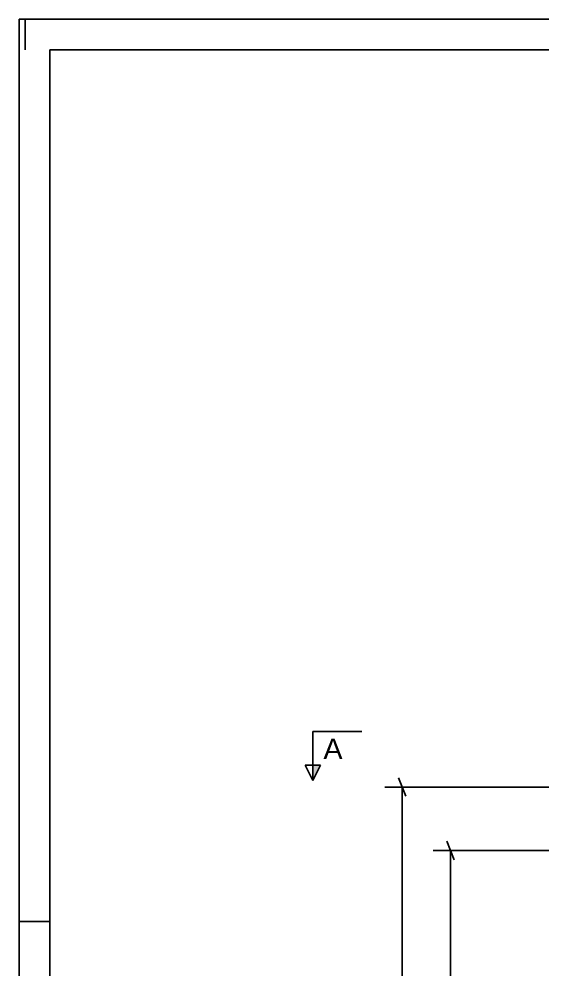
# Model space of a CAD drawing. Header units: millimetres. Extents: x 0 to 841, y 0 to 594.
# Drawn here: x 0 to 85.4, y 439.1 to 594 of the extents above; entities that cross this region are included whole.
import ezdxf

# ---------------------------------------------------------------- set-up
doc = ezdxf.new("R2010")
doc.units = ezdxf.units.MM
doc.styles.add('Arial', font='ARIAL.TTF', dxfattribs={"height": 0.2})
doc.styles.add('Arial Narrow', font='ARIALN.TTF', dxfattribs={"height": 0.2})

# ---------------------------------------------------------------- blocks, each defined once
blk = doc.blocks.new('Unknown-318894806-1133')
at = {"color": 5, "linetype": 'Continuous'}
for p, q in [((841, 594), (0, 594)), ((0, 594), (0, 0)), ((1, 589), (1, 594)), ((836, 589), (5, 589)), ((5, 589), (5, 5)), ((5, 447), (0, 447))]:
    blk.add_line(p, q, dxfattribs=at)
blk = doc.blocks.new('StraightDimension-318894806-3991 - 3231')
at = {"color": 7, "linetype": 'Continuous'}
for p, q in [((63.08, 467.38), (61.88, 470.38)), ((115.28, 468.88), (59.63, 468.88)), ((62.48, 324.96), (62.48, 468.88)), ((61.88, 326.46), (63.08, 323.46)), ((217.71, 324.96), (59.63, 324.96))]:
    blk.add_line(p, q, dxfattribs=at)
at = {"color": 0}
blk.add_wipeout([(61.73, 401.17), (57.53, 401.17), (57.53, 392.66), (61.73, 392.66)], dxfattribs=at)
at = {"color": 3, "style": 'Arial Narrow'}
blk.add_text('3598', height=2.863, rotation=90.0002, dxfattribs=at).set_placement((61.13, 393.26))
blk = doc.blocks.new('StraightDimension-318894806-4109 - 3231')
at = {"color": 7, "linetype": 'Continuous'}
for p, q in [((70.95, 457.05), (69.75, 460.05)), ((104.27, 458.55), (67.5, 458.55)), ((70.35, 332.55), (70.35, 458.55)), ((69.75, 334.05), (70.95, 331.05)), ((85.85, 332.55), (67.5, 332.55))]:
    blk.add_line(p, q, dxfattribs=at)
at = {"color": 0}
blk.add_wipeout([(69.6, 399.81), (65.4, 399.81), (65.4, 391.3), (69.6, 391.3)], dxfattribs=at)
at = {"color": 3, "style": 'Arial Narrow'}
blk.add_text('3150', height=2.863, rotation=90.0002, dxfattribs=at).set_placement((69, 391.9))
blk = doc.blocks.new('SectionMark-318894806-4703 - 3231')
at = {"linetype": 'Continuous'}
blk.add_hatch(color=6, dxfattribs=at).paths.add_polyline_path([(47.88, 472.45), (49.13, 472.45), (47.88, 469.95)])
at = {"color": 6, "linetype": 'Continuous'}
for p, q in [((47.88, 477.95), (55.88, 477.95)), ((47.88, 477.95), (47.88, 469.95)), ((47.88, 469.95), (46.63, 472.45)), ((49.13, 472.45), (46.63, 472.45)), ((47.88, 469.95), (49.13, 472.45))]:
    blk.add_line(p, q, dxfattribs=at)
at = {"color": 0, "linetype": 'Continuous'}
blk.add_wipeout([(52.74, 473.45), (52.74, 476.95), (49.63, 476.95), (49.63, 473.45)], dxfattribs=at)
at = {"color": 3, "linetype": 'Continuous', "style": 'Arial'}
blk.add_text('A', height=3.34, dxfattribs=at).set_placement((49.63, 473.45))

msp = doc.modelspace()

# ---------------------------------------------------------------- block references
msp.add_blockref('Unknown-318894806-1133', (0, 0))

# ---------------------------------------------------------------- next in the draw order: block references
msp.add_blockref('StraightDimension-318894806-3991 - 3231', (0, 0))

# ---------------------------------------------------------------- next in the draw order: block references
for name in ['SectionMark-318894806-4703 - 3231', 'StraightDimension-318894806-4109 - 3231']:
    msp.add_blockref(name, (0, 0))

doc.saveas('drawing.dxf')
